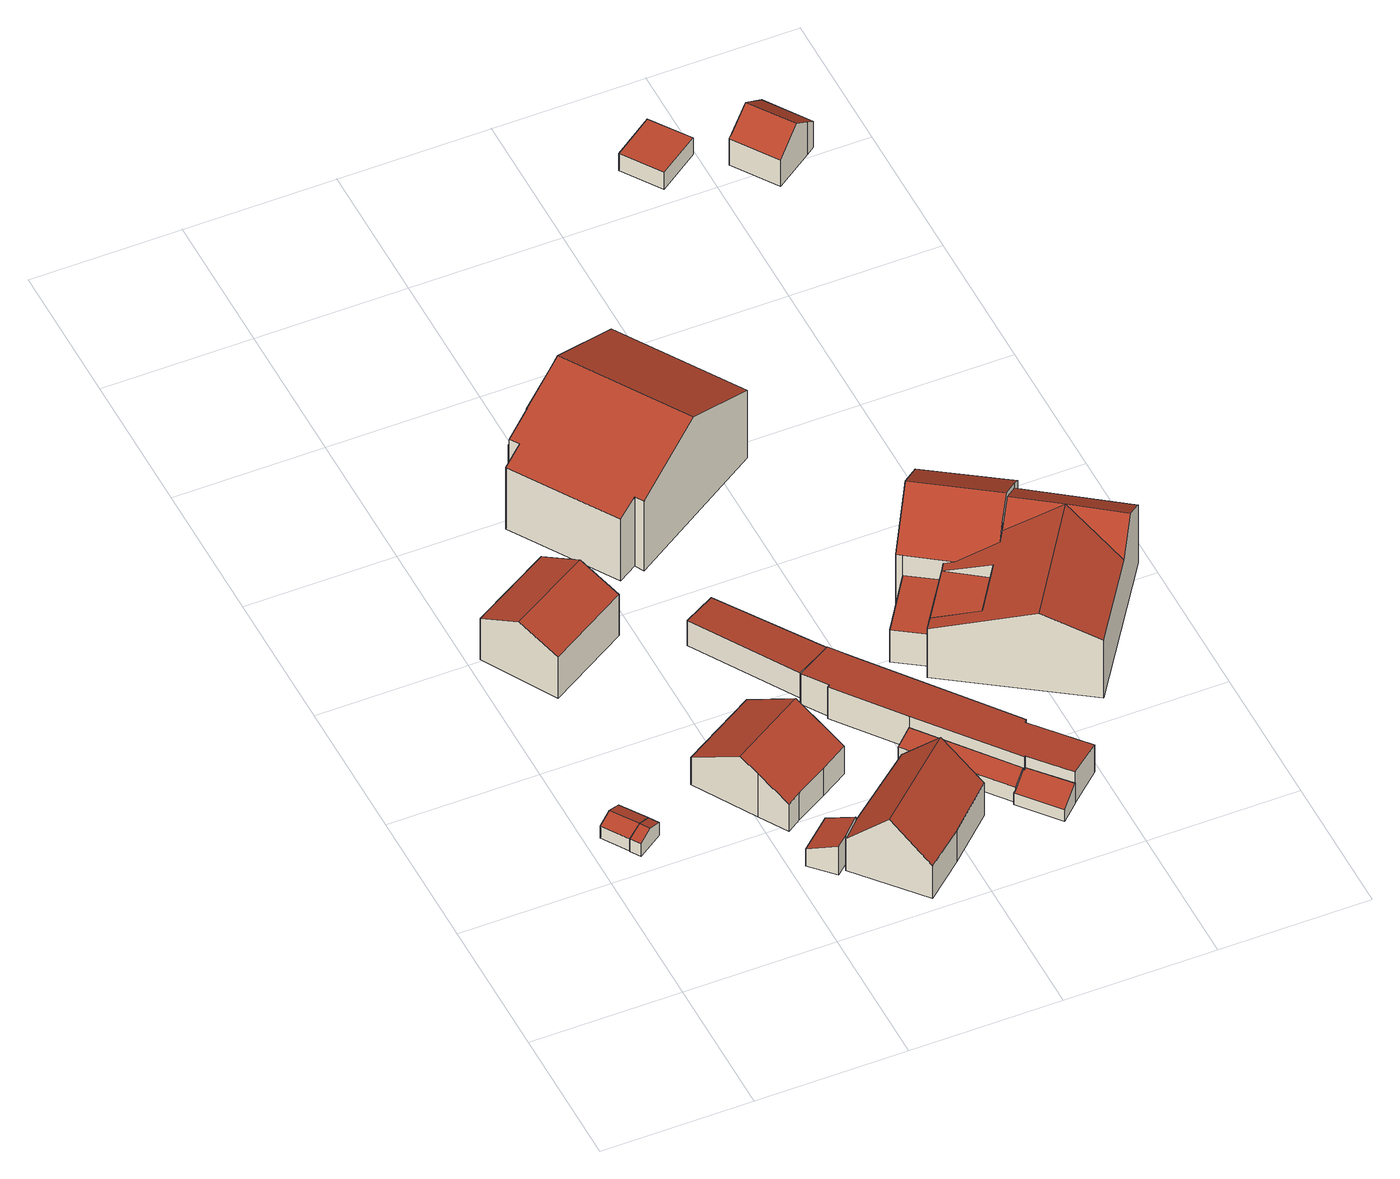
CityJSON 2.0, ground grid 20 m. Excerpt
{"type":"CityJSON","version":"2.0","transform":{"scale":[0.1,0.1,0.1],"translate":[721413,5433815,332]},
"CityObjects":{
"building1":{"type":"Building","attributes":{"Gemeindeschluessel":"09375181","HoeheDach":"338.482","HoeheGrund":"335.680","Methode":"1000","NiedrigsteTraufeDesGebaeudes":"337.710","Geometrietyp2DReferenz":"3000","measuredHeight":2.8,"function":"31001_2000","roofType":"3100"},"geometry":[{"type":"Solid","lod":"2","boundaries":[[[[0,1,2,3]],[[4,5,6,7]],[[5,8,9,6]],[[1,9,8,2]],[[6,9,1,0,7]],[[4,3,2,8,5]],[[7,0,3,4]]]],"semantics":{"surfaces":[{"type":"RoofSurface","Dachneigung":"69.628","Dachorientierung":"236.644","Flaeche":"9.136","Z_MAX":"2.802","Z_MAX_ASL":"338.482","Z_MIN":"2.034","Z_MIN_ASL":"337.714"},{"type":"GroundSurface","Flaeche":"17.120","Z_MAX":"0.000","Z_MAX_ASL":"335.680","Z_MIN":"0.000","Z_MIN_ASL":"335.680"},{"type":"WallSurface","Flaeche":"8.387","Z_MAX":"2.035","Z_MAX_ASL":"337.715","Z_MIN":"0.000","Z_MIN_ASL":"335.680"},{"type":"RoofSurface","Dachneigung":"69.616","Dachorientierung":"56.634","Flaeche":"9.127","Z_MAX":"2.802","Z_MAX_ASL":"338.482","Z_MIN":"2.030","Z_MIN_ASL":"337.710"},{"type":"WallSurface","Flaeche":"9.995","Z_MAX":"2.802","Z_MAX_ASL":"338.482","Z_MIN":"0.000","Z_MIN_ASL":"335.680"},{"type":"WallSurface","Flaeche":"10.019","Z_MAX":"2.802","Z_MAX_ASL":"338.482","Z_MIN":"0.000","Z_MIN_ASL":"335.680"},{"type":"WallSurface","Flaeche":"8.433","Z_MAX":"2.034","Z_MAX_ASL":"337.714","Z_MIN":"0.000","Z_MIN_ASL":"335.680"}],"values":[[0,1,2,3,4,5,6]]}}]},
"building2":{"type":"Building","attributes":{"Gemeindeschluessel":"09375181","HoeheDach":"338.452","HoeheGrund":"335.609","Methode":"2000","NiedrigsteTraufeDesGebaeudes":"337.705","Geometrietyp2DReferenz":"3000","measuredHeight":2.84,"function":"51009_1610","roofType":"3100"},"geometry":[{"type":"Solid","lod":"2","boundaries":[[[[10,11,12,13,14]],[[15,9,11,10]],[[14,13,0,16]],[[16,15,10,14]],[[16,0,1,9,15]],[[13,12,1,0]],[[12,11,9,1]]]],"semantics":{"surfaces":[{"type":"WallSurface","Flaeche":"10.193","Z_MAX":"2.843","Z_MAX_ASL":"338.452","Z_MIN":"0.000","Z_MIN_ASL":"335.609"},{"type":"WallSurface","Flaeche":"3.182","Z_MAX":"2.099","Z_MAX_ASL":"337.708","Z_MIN":"0.000","Z_MIN_ASL":"335.609"},{"type":"WallSurface","Flaeche":"3.199","Z_MAX":"2.101","Z_MAX_ASL":"337.710","Z_MIN":"0.000","Z_MIN_ASL":"335.609"},{"type":"GroundSurface","Flaeche":"6.275","Z_MAX":"0.000","Z_MAX_ASL":"335.609","Z_MIN":"0.000","Z_MIN_ASL":"335.609"},{"type":"WallSurface","Flaeche":"10.210","Z_MAX":"2.843","Z_MAX_ASL":"338.452","Z_MIN":"0.000","Z_MIN_ASL":"335.609"},{"type":"RoofSurface","Dachneigung":"70.196","Dachorientierung":"236.514","Flaeche":"3.332","Z_MAX":"2.843","Z_MAX_ASL":"338.452","Z_MIN":"2.101","Z_MIN_ASL":"337.710"},{"type":"RoofSurface","Dachneigung":"70.175","Dachorientierung":"56.514","Flaeche":"3.338","Z_MAX":"2.843","Z_MAX_ASL":"338.452","Z_MIN":"2.096","Z_MIN_ASL":"337.705"}],"values":[[0,1,2,3,4,5,6]]}}]},
"building3":{"type":"Building","attributes":{"Gemeindeschluessel":"09375181","HoeheDach":"345.218","HoeheGrund":"335.788","Methode":"1000","NiedrigsteTraufeDesGebaeudes":"342.582","Geometrietyp2DReferenz":"3000","measuredHeight":9.43,"function":"31001_1000","roofType":"3100"},"address":[{"Country":"Germany","Locality":"Pettendorf","ThoroughfareName":"Naabstraße 24"}],"geometry":[{"type":"Solid","lod":"2","boundaries":[[[[17,18,19,20,21]],[[22,19,18,23]],[[21,20,24,25]],[[25,24,22,23,26]],[[17,21,25,26]],[[24,20,19,22]],[[26,23,18,17]]]],"semantics":{"surfaces":[{"type":"WallSurface","Flaeche":"90.667","Z_MAX":"9.430","Z_MAX_ASL":"345.218","Z_MIN":"0.000","Z_MIN_ASL":"335.788"},{"type":"RoofSurface","Dachneigung":"64.813","Dachorientierung":"329.503","Flaeche":"78.301","Z_MAX":"9.430","Z_MAX_ASL":"345.218","Z_MIN":"6.794","Z_MIN_ASL":"342.582"},{"type":"WallSurface","Flaeche":"86.136","Z_MAX":"6.801","Z_MAX_ASL":"342.589","Z_MIN":"0.000","Z_MIN_ASL":"335.788"},{"type":"WallSurface","Flaeche":"90.858","Z_MAX":"9.430","Z_MAX_ASL":"345.218","Z_MIN":"0.000","Z_MIN_ASL":"335.788"},{"type":"GroundSurface","Flaeche":"141.657","Z_MAX":"0.000","Z_MAX_ASL":"335.788","Z_MIN":"0.000","Z_MIN_ASL":"335.788"},{"type":"RoofSurface","Dachneigung":"64.812","Dachorientierung":"149.490","Flaeche":"78.237","Z_MAX":"9.430","Z_MAX_ASL":"345.218","Z_MIN":"6.801","Z_MIN_ASL":"342.589"},{"type":"WallSurface","Flaeche":"86.114","Z_MAX":"6.804","Z_MAX_ASL":"342.592","Z_MIN":"0.000","Z_MIN_ASL":"335.788"}],"values":[[0,1,2,3,4,5,6]]}}]},
"building4":{"type":"Building","attributes":{"Gemeindeschluessel":"09375181","HoeheDach":"339.557","HoeheGrund":"334.911","Methode":"1000","NiedrigsteTraufeDesGebaeudes":"337.720","Geometrietyp2DReferenz":"3000","measuredHeight":4.65,"function":"31001_2000","roofType":"2100"},"geometry":[{"type":"Solid","lod":"2","boundaries":[[[[27,28,29,30]],[[28,31,32,29]],[[33,34,35,36]],[[32,35,34,30,29]],[[33,27,30,34]],[[31,36,35,32]],[[31,28,27,33,36]]]],"semantics":{"surfaces":[{"type":"WallSurface","Flaeche":"15.669","Z_MAX":"2.809","Z_MAX_ASL":"337.720","Z_MIN":"0.000","Z_MIN_ASL":"334.911"},{"type":"WallSurface","Flaeche":"15.532","Z_MAX":"4.646","Z_MAX_ASL":"339.557","Z_MIN":"0.000","Z_MIN_ASL":"334.911"},{"type":"WallSurface","Flaeche":"15.688","Z_MAX":"4.628","Z_MAX_ASL":"339.539","Z_MIN":"0.000","Z_MIN_ASL":"334.911"},{"type":"RoofSurface","Dachneigung":"66.202","Dachorientierung":"318.469","Flaeche":"24.479","Z_MAX":"4.646","Z_MAX_ASL":"339.557","Z_MIN":"2.809","Z_MIN_ASL":"337.720"},{"type":"WallSurface","Flaeche":"14.349","Z_MAX":"4.533","Z_MAX_ASL":"339.444","Z_MIN":"0.000","Z_MIN_ASL":"334.911"},{"type":"WallSurface","Flaeche":"9.371","Z_MAX":"4.646","Z_MAX_ASL":"339.557","Z_MIN":"0.000","Z_MIN_ASL":"334.911"},{"type":"GroundSurface","Flaeche":"22.397","Z_MAX":"0.000","Z_MAX_ASL":"334.911","Z_MIN":"0.000","Z_MIN_ASL":"334.911"}],"values":[[0,1,2,3,4,5,6]]}}]},
"building5":{"type":"Building","attributes":{"Gemeindeschluessel":"09375181","HoeheDach":"343.254","HoeheGrund":"334.700","Methode":"1000","NiedrigsteTraufeDesGebaeudes":"339.233","Geometrietyp2DReferenz":"3000","measuredHeight":8.55,"function":"31001_1000","roofType":"3100"},"address":[{"Country":"Germany","Locality":"Pettendorf","ThoroughfareName":"Naabstraße 22a"}],"geometry":[{"type":"Solid","lod":"2","boundaries":[[[[37,38,39,40]],[[41,42,43,44,45,46,47,48]],[[43,49,50,44]],[[51,52,53,50,49,54,38,37]],[[46,52,51,47]],[[44,50,53,45]],[[45,53,52,46]],[[42,54,49,43]],[[48,40,39,41]],[[41,39,38,54,42]],[[47,51,37,40,48]]]],"semantics":{"surfaces":[{"type":"RoofSurface","Dachneigung":"59.905","Dachorientierung":"329.108","Flaeche":"93.539","Z_MAX":"8.554","Z_MAX_ASL":"343.254","Z_MIN":"4.538","Z_MIN_ASL":"339.238"},{"type":"GroundSurface","Flaeche":"161.555","Z_MAX":"0.000","Z_MAX_ASL":"334.700","Z_MIN":"0.000","Z_MIN_ASL":"334.700"},{"type":"WallSurface","Flaeche":"19.860","Z_MAX":"4.550","Z_MAX_ASL":"339.250","Z_MIN":"0.000","Z_MIN_ASL":"334.700"},{"type":"RoofSurface","Dachneigung":"59.908","Dachorientierung":"149.115","Flaeche":"93.185","Z_MAX":"8.554","Z_MAX_ASL":"343.254","Z_MIN":"4.533","Z_MIN_ASL":"339.233"},{"type":"WallSurface","Flaeche":"25.266","Z_MAX":"7.059","Z_MAX_ASL":"341.759","Z_MIN":"0.000","Z_MIN_ASL":"334.700"},{"type":"WallSurface","Flaeche":"22.637","Z_MAX":"4.544","Z_MAX_ASL":"339.244","Z_MIN":"0.000","Z_MIN_ASL":"334.700"},{"type":"WallSurface","Flaeche":"10.288","Z_MAX":"4.536","Z_MAX_ASL":"339.236","Z_MIN":"0.000","Z_MIN_ASL":"334.700"},{"type":"WallSurface","Flaeche":"11.579","Z_MAX":"5.842","Z_MAX_ASL":"340.542","Z_MIN":"0.000","Z_MIN_ASL":"334.700"},{"type":"WallSurface","Flaeche":"53.076","Z_MAX":"4.538","Z_MAX_ASL":"339.238","Z_MIN":"0.000","Z_MIN_ASL":"334.700"},{"type":"WallSurface","Flaeche":"79.057","Z_MAX":"8.554","Z_MAX_ASL":"343.254","Z_MIN":"0.000","Z_MIN_ASL":"334.700"},{"type":"WallSurface","Flaeche":"65.489","Z_MAX":"8.554","Z_MAX_ASL":"343.254","Z_MIN":"0.000","Z_MIN_ASL":"334.700"}],"values":[[0,1,2,3,4,5,6,7,8,9,10]]}}]},
"building6":{"type":"Building","attributes":{"Gemeindeschluessel":"09375181","HoeheDach":"344.560","HoeheGrund":"333.750","Methode":"2000","NiedrigsteTraufeDesGebaeudes":"338.775","Geometrietyp2DReferenz":"3000","measuredHeight":10.81,"function":"31001_1000","roofType":"3100"},"address":[{"Country":"Germany","Locality":"Pettendorf","ThoroughfareName":"Naabstraße 22"}],"geometry":[{"type":"Solid","lod":"2","boundaries":[[[[55,56,57,58]],[[57,56,59,60,61,62]],[[63,64,65,66,67]],[[61,64,63,62]],[[55,58,67,66,68]],[[60,59,68,66,65]],[[57,62,63,67,58]],[[68,59,56,55]],[[60,65,64,61]]]],"semantics":{"surfaces":[{"type":"WallSurface","Flaeche":"17.566","Z_MAX":"5.232","Z_MAX_ASL":"338.982","Z_MIN":"0.000","Z_MIN_ASL":"333.750"},{"type":"GroundSurface","Flaeche":"167.428","Z_MAX":"0.000","Z_MAX_ASL":"333.750","Z_MIN":"0.000","Z_MIN_ASL":"333.750"},{"type":"RoofSurface","Dachneigung":"45.751","Dachorientierung":"138.427","Flaeche":"117.629","Z_MAX":"10.810","Z_MAX_ASL":"344.560","Z_MIN":"5.259","Z_MIN_ASL":"339.009"},{"type":"WallSurface","Flaeche":"35.913","Z_MAX":"5.430","Z_MAX_ASL":"339.180","Z_MIN":"0.000","Z_MIN_ASL":"333.750"},{"type":"RoofSurface","Dachneigung":"45.748","Dachorientierung":"318.423","Flaeche":"116.111","Z_MAX":"10.810","Z_MAX_ASL":"344.560","Z_MIN":"5.025","Z_MIN_ASL":"338.775"},{"type":"WallSurface","Flaeche":"86.793","Z_MAX":"10.810","Z_MAX_ASL":"344.560","Z_MIN":"0.000","Z_MIN_ASL":"333.750"},{"type":"WallSurface","Flaeche":"90.775","Z_MAX":"10.810","Z_MAX_ASL":"344.560","Z_MIN":"0.000","Z_MIN_ASL":"333.750"},{"type":"WallSurface","Flaeche":"63.280","Z_MAX":"5.928","Z_MAX_ASL":"339.678","Z_MIN":"0.000","Z_MIN_ASL":"333.750"},{"type":"WallSurface","Flaeche":"44.499","Z_MAX":"5.430","Z_MAX_ASL":"339.180","Z_MIN":"0.000","Z_MIN_ASL":"333.750"}],"values":[[0,1,2,3,4,5,6,7,8]]}}]},
"building7":{"type":"Building","attributes":{"Gemeindeschluessel":"09375181","HoeheDach":"339.022","HoeheGrund":"334.770","Methode":"1000","NiedrigsteTraufeDesGebaeudes":"338.125","Geometrietyp2DReferenz":"3000","measuredHeight":4.25,"function":"31001_2463","roofType":"1000"},"geometry":[{"type":"Solid","lod":"2","boundaries":[[[[69,70,71,72]],[[72,73,74,69]],[[75,73,72,71]],[[73,75,76,74]],[[75,71,70,76]],[[74,76,70,69]]]],"semantics":{"surfaces":[{"type":"WallSurface","Flaeche":"20.661","Z_MAX":"4.252","Z_MAX_ASL":"339.022","Z_MIN":"0.000","Z_MIN_ASL":"334.770"},{"type":"GroundSurface","Flaeche":"90.300","Z_MAX":"0.000","Z_MAX_ASL":"334.770","Z_MIN":"0.000","Z_MIN_ASL":"334.770"},{"type":"WallSurface","Flaeche":"53.995","Z_MAX":"3.452","Z_MAX_ASL":"338.222","Z_MIN":"0.000","Z_MIN_ASL":"334.770"},{"type":"WallSurface","Flaeche":"22.886","Z_MAX":"4.252","Z_MAX_ASL":"339.022","Z_MIN":"0.000","Z_MIN_ASL":"334.770"},{"type":"RoofSurface","Dachneigung":"81.515","Dachorientierung":"58.172","Flaeche":"91.300","Z_MAX":"4.252","Z_MAX_ASL":"339.022","Z_MIN":"3.355","Z_MIN_ASL":"338.125"},{"type":"WallSurface","Flaeche":"67.533","Z_MAX":"4.252","Z_MAX_ASL":"339.022","Z_MIN":"0.000","Z_MIN_ASL":"334.770"}],"values":[[0,1,2,3,4,5]]}}]},
"building8":{"type":"Building","attributes":{"Gemeindeschluessel":"09375181","HoeheDach":"337.199","HoeheGrund":"333.700","Methode":"2000","NiedrigsteTraufeDesGebaeudes":"335.642","Geometrietyp2DReferenz":"3000","measuredHeight":3.5,"function":"31001_2000","roofType":"2100"},"geometry":[{"type":"Solid","lod":"2","boundaries":[[[[77,78,79,80]],[[81,82,77,80,83,84,85,86]],[[87,88,89,90]],[[84,91,92,85]],[[87,82,81,88]],[[80,79,93,83]],[[77,82,87,90,94,78]],[[88,81,86,95,89]],[[94,90,89,95]],[[85,92,95,86]],[[91,93,79,78,94,95,92]],[[83,93,91,84]]]],"semantics":{"surfaces":[{"type":"WallSurface","Flaeche":"1.207","Z_MAX":"3.343","Z_MAX_ASL":"337.043","Z_MIN":"0.000","Z_MIN_ASL":"333.700"},{"type":"GroundSurface","Flaeche":"59.219","Z_MAX":"0.000","Z_MAX_ASL":"333.700","Z_MIN":"0.000","Z_MIN_ASL":"333.700"},{"type":"RoofSurface","Dachneigung":"68.392","Dachorientierung":"230.698","Flaeche":"40.673","Z_MAX":"3.499","Z_MAX_ASL":"337.199","Z_MIN":"2.471","Z_MIN_ASL":"336.171"},{"type":"WallSurface","Flaeche":"12.803","Z_MAX":"1.943","Z_MAX_ASL":"335.643","Z_MIN":"0.000","Z_MIN_ASL":"333.700"},{"type":"WallSurface","Flaeche":"7.766","Z_MAX":"3.499","Z_MAX_ASL":"337.199","Z_MIN":"0.000","Z_MIN_ASL":"333.700"},{"type":"WallSurface","Flaeche":"21.778","Z_MAX":"3.423","Z_MAX_ASL":"337.123","Z_MIN":"0.000","Z_MIN_ASL":"333.700"},{"type":"WallSurface","Flaeche":"52.265","Z_MAX":"3.499","Z_MAX_ASL":"337.199","Z_MIN":"0.000","Z_MIN_ASL":"333.700"},{"type":"WallSurface","Flaeche":"37.916","Z_MAX":"2.471","Z_MAX_ASL":"336.171","Z_MIN":"0.000","Z_MIN_ASL":"333.700"},{"type":"WallSurface","Flaeche":"0.704","Z_MAX":"3.419","Z_MAX_ASL":"337.119","Z_MIN":"2.122","Z_MIN_ASL":"335.822"},{"type":"WallSurface","Flaeche":"0.825","Z_MAX":"2.122","Z_MAX_ASL":"335.822","Z_MIN":"0.000","Z_MIN_ASL":"333.700"},{"type":"RoofSurface","Dachneigung":"66.145","Dachorientierung":"230.688","Flaeche":"23.401","Z_MAX":"3.423","Z_MAX_ASL":"337.123","Z_MIN":"1.942","Z_MIN_ASL":"335.642"},{"type":"WallSurface","Flaeche":"9.000","Z_MAX":"3.423","Z_MAX_ASL":"337.123","Z_MIN":"0.000","Z_MIN_ASL":"333.700"}],"values":[[0,1,2,3,4,5,6,7,8,9,10,11]]}}]},
"building9":{"type":"Building","attributes":{"Gemeindeschluessel":"09375181","HoeheDach":"350.920","HoeheGrund":"334.360","Methode":"2000","NiedrigsteTraufeDesGebaeudes":"340.350","Geometrietyp2DReferenz":"3000","measuredHeight":16.56,"function":"31001_2000","roofType":"3100","storeysAboveGround":3},"address":[{"Country":"Germany","Locality":"Pettendorf","ThoroughfareName":"Heerbergstraße 3"}],"geometry":[{"type":"Solid","lod":"2","boundaries":[[[[96,97,98,99]],[[100,101,102,103]],[[104,105,106,107]],[[108,109,110,111]],[[103,102,112,113]],[[114,111,110,115]],[[116,117,101,100]],[[118,107,106,111,114]],[[119,120,97,96]],[[121,122,123,124]],[[115,110,109,125]],[[98,97,120,108,111,106,105,112,102,101,117]],[[104,107,123,122]],[[119,125,109,108,120]],[[99,98,117,116]],[[119,96,99,116,100,103,113,121,124,118,114,115,125]],[[121,113,112,105,104,122]],[[124,123,107,118]]]],"semantics":{"surfaces":[{"type":"WallSurface","Flaeche":"31.999","Z_MAX":"11.589","Z_MAX_ASL":"345.949","Z_MIN":"0.000","Z_MIN_ASL":"334.360"},{"type":"WallSurface","Flaeche":"16.827","Z_MAX":"11.621","Z_MAX_ASL":"345.981","Z_MIN":"0.000","Z_MIN_ASL":"334.360"},{"type":"WallSurface","Flaeche":"38.431","Z_MAX":"15.653","Z_MAX_ASL":"350.013","Z_MIN":"6.660","Z_MIN_ASL":"341.020"},{"type":"RoofSurface","Dachneigung":"65.260","Dachorientierung":"57.515","Flaeche":"241.905","Z_MAX":"16.560","Z_MAX_ASL":"350.920","Z_MIN":"11.230","Z_MIN_ASL":"345.590"},{"type":"WallSurface","Flaeche":"48.380","Z_MAX":"13.402","Z_MAX_ASL":"347.762","Z_MIN":"0.000","Z_MIN_ASL":"334.360"},{"type":"WallSurface","Flaeche":"160.709","Z_MAX":"16.560","Z_MAX_ASL":"350.920","Z_MIN":"0.000","Z_MIN_ASL":"334.360"},{"type":"WallSurface","Flaeche":"32.322","Z_MAX":"11.621","Z_MAX_ASL":"345.981","Z_MIN":"0.000","Z_MIN_ASL":"334.360"},{"type":"WallSurface","Flaeche":"31.711","Z_MAX":"16.560","Z_MAX_ASL":"350.920","Z_MIN":"0.000","Z_MIN_ASL":"334.360"},{"type":"WallSurface","Flaeche":"17.135","Z_MAX":"11.589","Z_MAX_ASL":"345.949","Z_MIN":"0.000","Z_MIN_ASL":"334.360"},{"type":"WallSurface","Flaeche":"29.353","Z_MAX":"5.994","Z_MAX_ASL":"340.354","Z_MIN":"0.000","Z_MIN_ASL":"334.360"},{"type":"WallSurface","Flaeche":"213.284","Z_MAX":"11.230","Z_MAX_ASL":"345.590","Z_MIN":"0.000","Z_MIN_ASL":"334.360"},{"type":"RoofSurface","Dachneigung":"65.260","Dachorientierung":"237.515","Flaeche":"277.078","Z_MAX":"16.560","Z_MAX_ASL":"350.920","Z_MIN":"10.238","Z_MIN_ASL":"344.598"},{"type":"RoofSurface","Dachneigung":"75.576","Dachorientierung":"327.424","Flaeche":"13.119","Z_MAX":"6.660","Z_MAX_ASL":"341.020","Z_MIN":"5.990","Z_MIN_ASL":"340.350"},{"type":"WallSurface","Flaeche":"312.600","Z_MAX":"16.560","Z_MAX_ASL":"350.920","Z_MIN":"0.000","Z_MIN_ASL":"334.360"},{"type":"WallSurface","Flaeche":"164.685","Z_MAX":"10.260","Z_MAX_ASL":"344.620","Z_MIN":"0.000","Z_MIN_ASL":"334.360"},{"type":"GroundSurface","Flaeche":"484.042","Z_MAX":"0.000","Z_MAX_ASL":"334.360","Z_MIN":"0.000","Z_MIN_ASL":"334.360"},{"type":"WallSurface","Flaeche":"16.696","Z_MAX":"13.402","Z_MAX_ASL":"347.762","Z_MIN":"0.000","Z_MIN_ASL":"334.360"},{"type":"WallSurface","Flaeche":"16.513","Z_MAX":"6.660","Z_MAX_ASL":"341.020","Z_MIN":"0.000","Z_MIN_ASL":"334.360"}],"values":[[0,1,2,3,4,5,6,7,8,9,10,11,12,13,14,15,16,17]]}}]},
"building10":{"type":"Building","attributes":{"Gemeindeschluessel":"09375181","HoeheDach":"339.002","HoeheGrund":"333.760","Methode":"1000","NiedrigsteTraufeDesGebaeudes":"338.241","Geometrietyp2DReferenz":"3000","measuredHeight":5.24,"function":"31001_2000","roofType":"1000"},"geometry":[{"type":"Solid","lod":"2","boundaries":[[[[126,127,128,129,130,131,132,133,134,135,136,137]],[[138,128,127,139]],[[140,132,131,141]],[[142,133,132,140]],[[141,131,130,143]],[[144,126,137,145]],[[139,144,145,146,147,148,142,140,141,143,149,138]],[[143,130,129,149]],[[139,127,126,144]],[[147,135,134,148]],[[145,137,136,146]],[[149,129,128,138]],[[146,136,135,147]],[[148,134,133,142]]]],"semantics":{"surfaces":[{"type":"RoofSurface","Dachneigung":"83.508","Dachorientierung":"51.934","Flaeche":"223.791","Z_MAX":"5.242","Z_MAX_ASL":"339.002","Z_MIN":"4.481","Z_MIN_ASL":"338.241"},{"type":"WallSurface","Flaeche":"40.678","Z_MAX":"4.566","Z_MAX_ASL":"338.326","Z_MIN":"0.000","Z_MIN_ASL":"333.760"},{"type":"WallSurface","Flaeche":"29.018","Z_MAX":"5.164","Z_MAX_ASL":"338.924","Z_MIN":"0.000","Z_MIN_ASL":"333.760"},{"type":"WallSurface","Flaeche":"20.528","Z_MAX":"5.206","Z_MAX_ASL":"338.966","Z_MIN":"0.000","Z_MIN_ASL":"333.760"},{"type":"WallSurface","Flaeche":"14.072","Z_MAX":"4.504","Z_MAX_ASL":"338.264","Z_MIN":"0.000","Z_MIN_ASL":"333.760"},{"type":"WallSurface","Flaeche":"33.263","Z_MAX":"5.185","Z_MAX_ASL":"338.945","Z_MIN":"0.000","Z_MIN_ASL":"333.760"},{"type":"GroundSurface","Flaeche":"222.356","Z_MAX":"0.000","Z_MAX_ASL":"333.760","Z_MIN":"0.000","Z_MIN_ASL":"333.760"},{"type":"WallSurface","Flaeche":"104.946","Z_MAX":"4.505","Z_MAX_ASL":"338.265","Z_MIN":"0.000","Z_MIN_ASL":"333.760"},{"type":"WallSurface","Flaeche":"26.923","Z_MAX":"5.149","Z_MAX_ASL":"338.909","Z_MIN":"0.000","Z_MIN_ASL":"333.760"},{"type":"WallSurface","Flaeche":"56.510","Z_MAX":"5.242","Z_MAX_ASL":"339.002","Z_MIN":"0.000","Z_MIN_ASL":"333.760"},{"type":"WallSurface","Flaeche":"1.927","Z_MAX":"5.227","Z_MAX_ASL":"338.987","Z_MIN":"0.000","Z_MIN_ASL":"333.760"},{"type":"WallSurface","Flaeche":"2.469","Z_MAX":"4.566","Z_MAX_ASL":"338.326","Z_MIN":"0.000","Z_MIN_ASL":"333.760"},{"type":"WallSurface","Flaeche":"79.146","Z_MAX":"5.242","Z_MAX_ASL":"339.002","Z_MIN":"0.000","Z_MIN_ASL":"333.760"},{"type":"WallSurface","Flaeche":"1.242","Z_MAX":"5.232","Z_MAX_ASL":"338.992","Z_MIN":"0.000","Z_MIN_ASL":"333.760"}],"values":[[0,1,2,3,4,5,6,7,8,9,10,11,12,13]]}}]},
"building11":{"type":"Building","attributes":{"Gemeindeschluessel":"09375181","HoeheDach":"345.820","HoeheGrund":"332.053","Methode":"2000","NiedrigsteTraufeDesGebaeudes":"337.370","Geometrietyp2DReferenz":"3000","measuredHeight":13.77,"function":"31001_2000","roofType":"3100"},"address":[{"Country":"Germany","Locality":"Pettendorf","ThoroughfareName":"Naabstraße 20"}],"geometry":[{"type":"Solid","lod":"2","boundaries":[[[[150,151,152,153,154]],[[155,156,157,158]],[[159,160,161]],[[162,163,157,156,164]],[[158,157,163,165]],[[166,167,168,169,170,155,158,165,171,172,173]],[[155,170,174,164,156]],[[167,175,176,168]],[[177,152,151,163,162,178]],[[179,180,178,162,164,174,181]],[[182,183,176,175]],[[172,171,150,154,184,185,173]],[[171,165,163,151,150]],[[185,184,153,186]],[[153,177,180,179,187,161,160,188,189,190,186]],[[179,181,183,182,187]],[[189,188,191]],[[191,188,160,159]],[[166,173,185,186,190]],[[191,159,161,189]],[[182,175,189,161,187]],[[177,178,180]],[[169,183,181,174,170]],[[166,190,189,175,167]],[[177,153,152]],[[168,176,183,169]],[[184,154,153]]]],"semantics":{"surfaces":[{"type":"RoofSurface","Dachneigung":"55.375","Dachorientierung":"35.804","Flaeche":"87.804","Z_MAX":"12.857","Z_MAX_ASL":"344.910","Z_MIN":"9.491","Z_MIN_ASL":"341.544"},{"type":"WallSurface","Flaeche":"105.376","Z_MAX":"8.693","Z_MAX_ASL":"340.746","Z_MIN":"0.000","Z_MIN_ASL":"332.053"},{"type":"WallSurface","Flaeche":"6.901","Z_MAX":"10.366","Z_MAX_ASL":"342.419","Z_MIN":"8.157","Z_MIN_ASL":"340.210"},{"type":"RoofSurface","Dachneigung":"55.283","Dachorientierung":"34.275","Flaeche":"107.661","Z_MAX":"13.767","Z_MAX_ASL":"345.820","Z_MIN":"8.693","Z_MIN_ASL":"340.746"},{"type":"WallSurface","Flaeche":"19.233","Z_MAX":"10.111","Z_MAX_ASL":"342.164","Z_MIN":"0.000","Z_MIN_ASL":"332.053"},{"type":"GroundSurface","Flaeche":"633.954","Z_MAX":"0.000","Z_MAX_ASL":"332.053","Z_MIN":"0.000","Z_MIN_ASL":"332.053"},{"type":"WallSurface","Flaeche":"163.026","Z_MAX":"13.766","Z_MAX_ASL":"345.819","Z_MIN":"0.000","Z_MIN_ASL":"332.053"},{"type":"WallSurface","Flaeche":"25.448","Z_MAX":"5.317","Z_MAX_ASL":"337.370","Z_MIN":"0.000","Z_MIN_ASL":"332.053"},{"type":"WallSurface","Flaeche":"7.130","Z_MAX":"13.767","Z_MAX_ASL":"345.820","Z_MIN":"9.491","Z_MIN_ASL":"341.544"},{"type":"RoofSurface","Dachneigung":"54.598","Dachorientierung":"214.295","Flaeche":"98.987","Z_MAX":"13.767","Z_MAX_ASL":"345.820","Z_MIN":"8.637","Z_MIN_ASL":"340.690"},{"type":"RoofSurface","Dachneigung":"90.000","Dachorientierung":"-1.000","Flaeche":"44.396","Z_MAX":"5.317","Z_MAX_ASL":"337.370","Z_MIN":"5.317","Z_MIN_ASL":"337.370"},{"type":"WallSurface","Flaeche":"235.792","Z_MAX":"12.857","Z_MAX_ASL":"344.910","Z_MIN":"0.000","Z_MIN_ASL":"332.053"},{"type":"WallSurface","Flaeche":"141.223","Z_MAX":"10.112","Z_MAX_ASL":"342.165","Z_MIN":"0.000","Z_MIN_ASL":"332.053"},{"type":"RoofSurface","Dachneigung":"66.567","Dachorientierung":"124.872","Flaeche":"135.819","Z_MAX":"12.857","Z_MAX_ASL":"344.910","Z_MIN":"9.493","Z_MIN_ASL":"341.546"},{"type":"RoofSurface","Dachneigung":"70.527","Dachorientierung":"304.866","Flaeche":"153.474","Z_MAX":"12.857","Z_MAX_ASL":"344.910","Z_MIN":"8.157","Z_MIN_ASL":"340.210"},{"type":"WallSurface","Flaeche":"16.470","Z_MAX":"8.638","Z_MAX_ASL":"340.691","Z_MIN":"5.317","Z_MIN_ASL":"337.370"},{"type":"WallSurface","Flaeche":"6.900","Z_MAX":"10.366","Z_MAX_ASL":"342.419","Z_MIN":"8.157","Z_MIN_ASL":"340.210"},{"type":"WallSurface","Flaeche":"17.160","Z_MAX":"10.366","Z_MAX_ASL":"342.419","Z_MIN":"8.157","Z_MIN_ASL":"340.210"},{"type":"WallSurface","Flaeche":"226.048","Z_MAX":"12.857","Z_MAX_ASL":"344.910","Z_MIN":"0.000","Z_MIN_ASL":"332.053"},{"type":"RoofSurface","Dachneigung":"89.994","Dachorientierung":"86.434","Flaeche":"49.052","Z_MAX":"8.158","Z_MAX_ASL":"340.211","Z_MIN":"8.157","Z_MIN_ASL":"340.210"},{"type":"WallSurface","Flaeche":"26.142","Z_MAX":"8.158","Z_MAX_ASL":"340.211","Z_MIN":"5.317","Z_MIN_ASL":"337.370"},{"type":"WallSurface","Flaeche":"1.199","Z_MAX":"11.672","Z_MAX_ASL":"343.725","Z_MIN":"10.367","Z_MIN_ASL":"342.420"},{"type":"WallSurface","Flaeche":"7.342","Z_MAX":"8.640","Z_MAX_ASL":"340.693","Z_MIN":"0.000","Z_MIN_ASL":"332.053"},{"type":"WallSurface","Flaeche":"14.883","Z_MAX":"8.167","Z_MAX_ASL":"340.220","Z_MIN":"0.000","Z_MIN_ASL":"332.053"},{"type":"RoofSurface","Dachneigung":"53.382","Dachorientierung":"215.815","Flaeche":"14.710","Z_MAX":"12.857","Z_MAX_ASL":"344.910","Z_MIN":"10.367","Z_MIN_ASL":"342.420"},{"type":"WallSurface","Flaeche":"48.970","Z_MAX":"5.317","Z_MAX_ASL":"337.370","Z_MIN":"0.000","Z_MIN_ASL":"332.053"},{"type":"RoofSurface","Dachneigung":"53.926","Dachorientierung":"215.795","Flaeche":"22.198","Z_MAX":"12.857","Z_MAX_ASL":"344.910","Z_MIN":"9.493","Z_MIN_ASL":"341.546"}],"values":[[0,1,2,3,4,5,6,7,8,9,10,11,12,13,14,15,16,17,18,19,20,21,22,23,24,25,26]]}}]},
"building12":{"type":"Building","attributes":{"Gemeindeschluessel":"09375181","HoeheDach":"339.362","HoeheGrund":"336.562","Methode":"1000","NiedrigsteTraufeDesGebaeudes":"339.362","Geometrietyp2DReferenz":"3000","measuredHeight":2.8,"function":"31001_2463","roofType":"1000","storeysAboveGround":1},"geometry":[{"type":"Solid","lod":"2","boundaries":[[[[192,193,194,195]],[[196,197,198,199]],[[199,198,193,192]],[[198,197,194,193]],[[195,196,199,192]],[[195,194,197,196]]]],"semantics":{"surfaces":[{"type":"WallSurface","Flaeche":"18.619","Z_MAX":"2.800","Z_MAX_ASL":"339.362","Z_MIN":"0.000","Z_MIN_ASL":"336.562"},{"type":"WallSurface","Flaeche":"18.527","Z_MAX":"2.800","Z_MAX_ASL":"339.362","Z_MIN":"0.000","Z_MIN_ASL":"336.562"},{"type":"WallSurface","Flaeche":"17.323","Z_MAX":"2.800","Z_MAX_ASL":"339.362","Z_MIN":"0.000","Z_MIN_ASL":"336.562"},{"type":"RoofSurface","Dachneigung":"90.000","Dachorientierung":"-1.000","Flaeche":"40.963","Z_MAX":"2.800","Z_MAX_ASL":"339.362","Z_MIN":"2.800","Z_MIN_ASL":"339.362"},{"type":"GroundSurface","Flaeche":"40.963","Z_MAX":"0.000","Z_MAX_ASL":"336.562","Z_MIN":"0.000","Z_MIN_ASL":"336.562"},{"type":"WallSurface","Flaeche":"17.259","Z_MAX":"2.800","Z_MAX_ASL":"339.362","Z_MIN":"0.000","Z_MIN_ASL":"336.562"}],"values":[[0,1,2,3,4,5]]}}]},
"building13":{"type":"Building","attributes":{"Gemeindeschluessel":"09375181","HoeheDach":"343.400","HoeheGrund":"336.160","Methode":"2000","NiedrigsteTraufeDesGebaeudes":"340.544","Geometrietyp2DReferenz":"3000","measuredHeight":7.24,"function":"31001_2000","roofType":"3100","storeysAboveGround":1},"geometry":[{"type":"Solid","lod":"2","boundaries":[[[[200,201,202,203,204]],[[204,203,205,206]],[[206,207,208,200,204]],[[207,209,210,208]],[[202,201,210,209,211]],[[203,202,211,205]],[[208,210,201,200]],[[206,205,211,209,207]]]],"semantics":{"surfaces":[{"type":"WallSurface","Flaeche":"36.456","Z_MAX":"7.240","Z_MAX_ASL":"343.400","Z_MIN":"0.000","Z_MIN_ASL":"336.160"},{"type":"WallSurface","Flaeche":"30.888","Z_MAX":"4.388","Z_MAX_ASL":"340.548","Z_MIN":"0.000","Z_MIN_ASL":"336.160"},{"type":"GroundSurface","Flaeche":"53.012","Z_MAX":"0.000","Z_MAX_ASL":"336.160","Z_MIN":"0.000","Z_MIN_ASL":"336.160"},{"type":"WallSurface","Flaeche":"30.873","Z_MAX":"4.398","Z_MAX_ASL":"340.558","Z_MIN":"0.000","Z_MIN_ASL":"336.160"},{"type":"RoofSurface","Dachneigung":"52.896","Dachorientierung":"55.068","Flaeche":"33.205","Z_MAX":"7.240","Z_MAX_ASL":"343.400","Z_MIN":"4.384","Z_MIN_ASL":"340.544"},{"type":"RoofSurface","Dachneigung":"52.897","Dachorientierung":"235.079","Flaeche":"33.266","Z_MAX":"7.240","Z_MAX_ASL":"343.400","Z_MIN":"4.388","Z_MIN_ASL":"340.548"},{"type":"WallSurface","Flaeche":"7.419","Z_MAX":"5.517","Z_MAX_ASL":"341.677","Z_MIN":"0.000","Z_MIN_ASL":"336.160"},{"type":"WallSurface","Flaeche":"43.777","Z_MAX":"7.240","Z_MAX_ASL":"343.400","Z_MIN":"0.000","Z_MIN_ASL":"336.160"}],"values":[[0,1,2,3,4,5,6,7]]}}]}
},
"vertices":[
[27,207,57],[45,218,65],[22,253,65],[5,241,57],[5,241,37],[39,264,37],[62,230,37],[27,207,37],[39,264,57],[62,230,57],
[70,217,36],[70,217,57],[53,205,65],[36,194,57],[36,194,36],[62,230,36],[27,207,36],
[110,633,38],[110,633,106],[138,585,132],[166,537,106],[166,537,38],[29,521,132],[1,569,106],[57,472,106],[57,472,38],[1,569,38],
[250,142,29],[208,105,29],[208,105,57],[250,142,57],[237,75,29],[237,75,76],[276,113,29],[276,113,74],[252,88,75],[252,88,29],
[179,226,113],[279,286,113],[243,346,72],[143,286,72],[243,346,27],[303,246,27],[314,227,27],[277,204,27],[234,179,27],[215,167,27],[192,204,27],[143,286,27],[314,227,72],[277,204,72],[192,204,98],[215,167,72],[234,179,72],[303,246,85],
[276,113,68],[276,113,18],[252,88,18],[252,88,70],[368,182,18],[438,103,18],[376,46,18],[325,3,18],[325,3,72],[376,46,70],[438,103,72],[401,144,126],[289,45,126],[368,182,77],
[236,497,28],[236,497,70],[281,527,62],[281,527,28],[370,395,28],[320,362,28],[370,395,61],[320,362,70],
[500,124,17],[500,124,49],[502,126,50],[502,126,17],[384,227,17],[405,242,17],[544,77,17],[520,55,17],[478,106,17],[481,108,17],[405,242,52],[384,227,42],[481,108,42],[499,125,51],[520,55,36],[478,106,36],[544,77,51],[499,125,49],[481,108,38],
[237,647,24],[237,647,139],[212,631,126],[212,631,24],[151,783,24],[151,783,140],[143,795,140],[143,795,24],[175,816,90],[175,816,158],[217,843,180],[217,843,90],[335,693,189],[433,755,136],[331,915,136],[233,853,189],[176,816,158],[176,816,24],[233,853,24],[331,915,24],[126,767,24],[126,767,126],[217,842,24],[244,635,24],[244,635,139],[162,838,24],[162,838,84],[203,865,84],[203,865,24],[433,755,24],
[544,77,69],[586,114,63],[528,182,63],[531,186,63],[388,370,63],[370,395,62],[320,362,69],[342,329,70],[339,327,70],[405,242,70],[500,124,70],[502,126,69],[528,182,18],[586,114,18],[320,362,18],[370,395,18],[342,329,18],[388,370,18],[544,77,18],[502,126,18],[500,124,18],[405,242,18],[339,327,18],[531,186,18],
[787,426,95],[667,513,95],[639,473,129],[696,432,129],[759,386,129],[578,598,1],[578,598,87],[679,530,87],[679,530,1],[587,399,82],[587,399,104],[537,435,82],[637,470,138],[667,513,102],[537,538,138],[667,513,1],[481,355,1],[492,370,1],[452,397,1],[504,473,1],[497,478,1],[787,426,1],[786,424,1],[655,237,1],[497,478,87],[492,370,54],[452,397,54],[620,446,104],[620,446,117],[555,438,87],[610,430,104],[504,473,87],[544,446,54],[504,473,54],[733,349,95],[655,237,96],[591,280,129],[544,446,82],[543,335,104],[491,370,82],[481,355,82],[543,335,82],
[488,1233,46],[488,1233,74],[542,1271,74],[542,1271,46],[578,1220,46],[578,1220,74],[523,1182,74],[523,1182,46],
[701,1167,42],[701,1167,97],[682,1154,114],[651,1132,85],[651,1132,42],[611,1190,85],[611,1190,42],[673,1233,42],[713,1175,42],[673,1233,86],[713,1175,85],[642,1211,114]
]}
